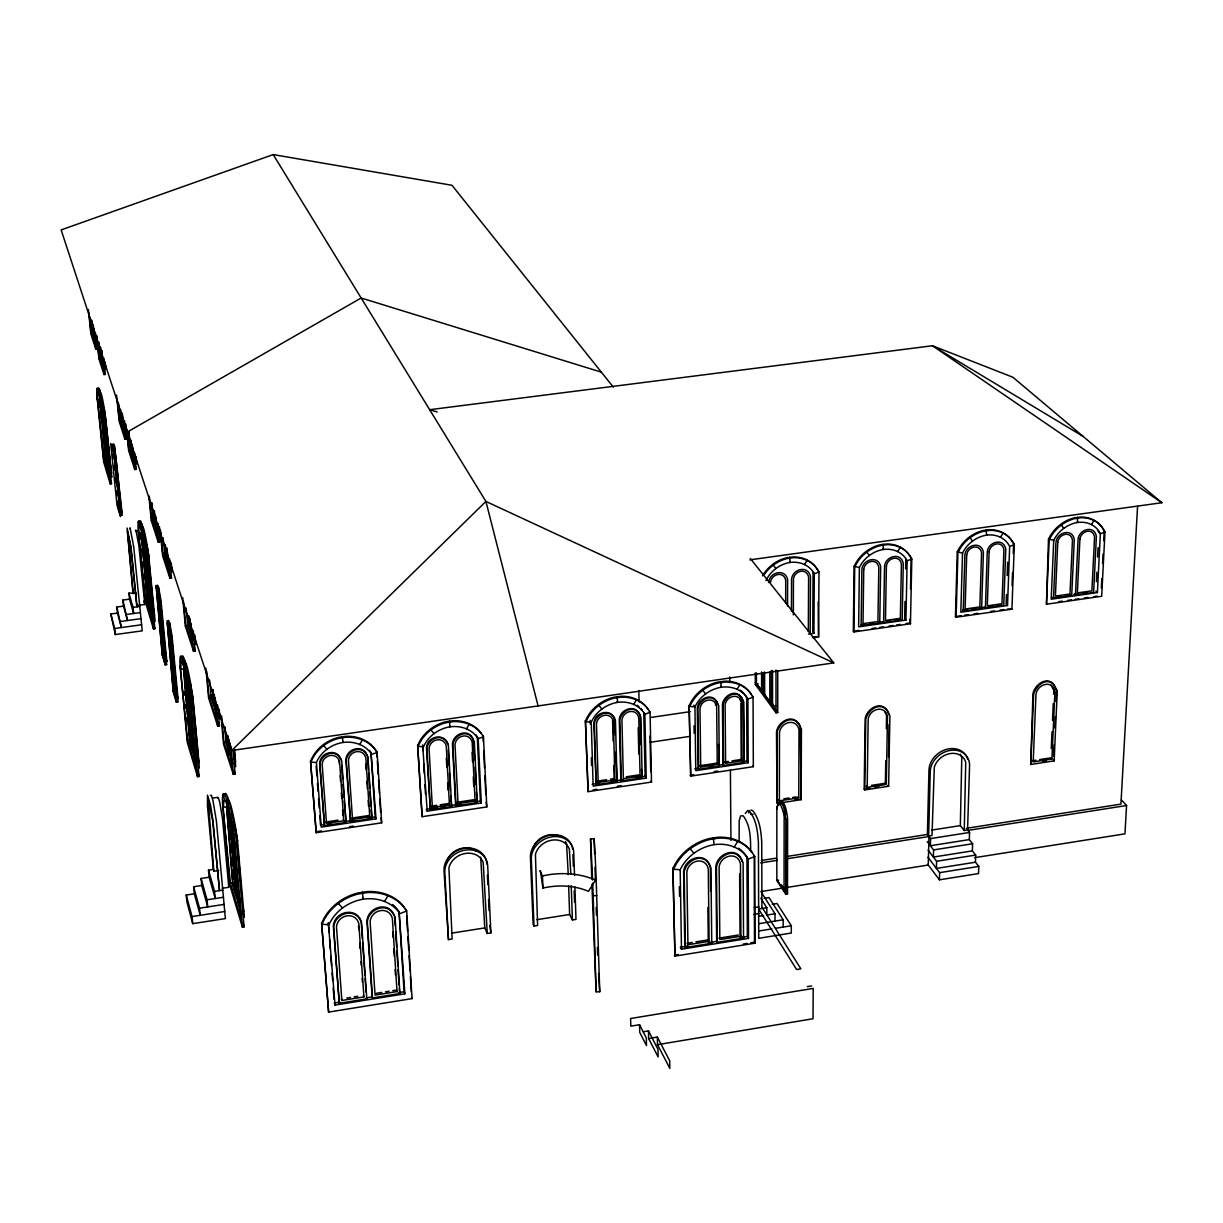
<?xml version="1.0" encoding="UTF-8"?>
<svg xmlns="http://www.w3.org/2000/svg" width="1223" height="1223" viewBox="0 0 1223 1223"><rect width="100%" height="100%" fill="white"/><g stroke="black" fill="none" stroke-linecap="round" stroke-linejoin="round"><path stroke-width="1.5" d="M755.279 672.986L755.371 684.498L776.009 712.81L777.736 712.55L777.736 671.213M785.808 894.242L785.915 820.404C784.539 814.105 785.227 804.688 779.387 800.882L779.479 732.699C780.534 721.983 796.387 717.519 799.001 729.779L798.772 797.855L779.464 800.82L776.834 807.104L776.834 880.453L785.808 894.242L787.505 893.967L787.627 820.129C787.688 815.955 784.081 793.742 779.005 804.26M783.163 927.08L783.179 919.772L768.977 897.56L764.161 898.324M786.71 819.181L786.603 890.298L784.065 890.696L784.142 819.578C784.983 814.992 779.341 795.76 776.88 808.938M785.701 602.863L785.716 580.344C783.805 570.606 771.27 573.908 770.521 582.469M787.566 606.134L787.612 579.778C785.242 568.022 769.588 572.043 768.625 582.454M791.464 611.225L791.541 579.228C792.519 568.878 808.143 564.812 810.482 576.583L810.192 632.994M772.202 904.271L777.018 903.507L791.312 925.765L791.281 933.042L758.734 938.301L758.428 842.846C757.74 831.992 756.517 819.93 749.454 811.201L747.773 810.513L745.266 813.494M793.345 614.894L793.421 579.259C794.201 570.728 806.706 567.396 808.602 577.134L808.327 631.496M242.368 927.126L229.893 885.299L222.433 799.674A45.496 4.143 81.9 0 1 223.427 793.758A47.116 4.296 81.9 0 1 225.842 797.213L227.142 801.355A47.101 4.28 81.9 0 1 230.688 816.979A45.511 4.143 81.9 0 1 234.082 837.205L242.368 927.126L244.111 926.851L235.856 836.929A46.321 4.25 81.9 0 0 228.9 801.187M782.613 802.533L801.157 799.689L801.432 729.046L798.894 724.092M813.937 633.285L814.273 573.801L813.066 572.379L812.745 631.802L813.937 633.285L808.418 634.08M818.187 601.884L818.569 637L813.035 637.794M818.569 637L818.997 572.028L817.178 569.001A33.48 28.633 -36.8 0 0 793.238 557.688L787.184 558.529A33.48 28.633 -36.8 0 0 764.727 573.984M179.949 665.511L187.578 739.854L196.169 768.548L189.443 697.064A34.84 2.905 82.2 0 0 186.462 678.582L186.492 675.493A42.515 3.531 82.2 0 0 183.511 662.056L182.441 658.647A42.515 3.531 82.2 0 0 180.545 656.43A41.062 3.409 82.2 0 0 179.903 662.637L187.257 742.269L197.514 776.697L199.104 776.467L191.063 693.227A41.796 3.501 82.2 0 0 185.116 661.918M853.318 631.175L854.097 566.325L855.962 562.794A33.357 28.236 -38.7 0 1 879.979 544.846L885.956 544.021A33.357 28.236 -38.7 0 1 909.408 555.318L911.808 559.049L910.447 623.791L853.929 631.924L853.318 631.175L858.959 630.365M853.929 631.924L854.709 567.029L856.589 563.497A33.373 28.251 -38.7 0 1 880.606 545.55L886.599 544.724A33.373 28.251 -38.6 0 1 910.065 556.022L911.808 559.049L907.13 560.807A28.419 24.047 -38.6 0 0 883.541 549.463L882.899 548.76M882.96 544.281L883.541 549.463A28.419 24.047 -38.7 0 0 859.387 567.487L858.638 626.864L905.922 620.076L907.13 560.807L905.815 559.4L905.631 568.955M887.394 710.915L889.901 715.852L888.632 786.267L864.768 789.92L864.172 789.125L865.15 718.665C866.679 708.881 880.575 700.168 887.241 710.578M864.768 789.92L865.762 719.445C867.443 710.792 878.726 701.666 886.369 709.569M867.183 787.367L868.177 719.46C869.278 708.912 885.024 704.265 887.485 716.571L886.293 784.447L867.183 787.367L866.266 786.16M879.75 623.011L880.667 566.753C878.435 554.952 862.888 559.125 861.879 569.383L861.13 625.687L879.75 623.011L879.123 622.278M883.602 622.461L884.55 566.203C885.559 555.991 901.076 551.772 903.277 563.574L902.177 619.786L883.602 622.461L882.975 621.727M886.293 784.447L885.36 783.24L885.758 760.63M886.323 728.602L886.553 715.409L884.963 711.939M888.525 756.93L889.09 724.582M904.974 601.426L904.638 618.609L905.922 620.076M910.447 623.791L909.881 619.251M910.524 588.798L911.15 558.33M927.753 864.34L939.432 879.811L978.538 873.574L978.767 866.419L975.45 862.215L975.679 855.06L972.377 850.887L972.606 843.748L969.319 839.605L930.382 845.735L930.565 838.581L927.386 834.453L928.96 770.108A20.883 17.107 -36.1 0 1 946.541 749.347A20.883 17.107 -36.1 0 1 967.729 759.483M927.202 841.592L933.577 849.909L933.394 857.063L972.377 850.887M928.089 850.123L936.589 861.267L936.405 868.422L975.45 862.215M939.432 879.811L939.631 872.656L927.921 857.247M955.438 616.499L957.242 551.894L959.138 548.378A33.266 27.793 -40.4 0 1 983.093 530.537L989.01 529.712A33.266 27.793 -40.4 0 1 1011.925 541.009L1014.31 544.694L1011.925 609.192L956.111 617.233L955.438 616.499L961.018 615.689M956.111 617.233L957.93 552.582L959.826 549.081A33.281 27.808 -40.4 0 1 983.781 531.225L989.697 530.4A33.281 27.808 -40.4 0 1 1012.629 541.697L1014.31 544.694L1009.663 546.452A28.343 23.68 -40.4 0 0 986.609 535.124A28.343 23.68 -40.4 0 0 962.532 553.056L957.242 551.894M962.532 553.056L960.819 612.203L1007.523 605.492L1009.663 546.452M234.22 827.283L234.648 825.112L237.629 840.935M969.319 839.605L969.549 832.45L967.576 829.989L964.244 830.524L960.33 825.617L961.782 757.649A17.229 14.126 -36.1 0 0 960.269 754.255M964.244 830.524L965.742 762.372A17.275 14.156 -36 0 0 950.332 753.551A17.275 14.156 -36 0 0 934.311 767.173L932.002 835.569L928.654 836.104L930.244 771.698A20.898 17.122 -36 0 1 950.409 750.372A20.898 17.122 -36 0 1 969.564 765.69L967.576 829.989M981.61 608.381L983.414 552.353C981.35 540.505 965.925 544.862 964.871 554.952L963.235 611.026L981.61 608.381L980.938 607.663M986.609 535.124L986.059 529.972M985.417 607.846L987.251 551.802C988.322 541.774 1003.731 537.371 1005.749 549.219L1003.762 605.217L985.417 607.846L984.729 607.128M1006.468 594.531L1006.132 604.055L1007.523 605.492M1007.156 575.513L1007.63 562.198M1012.063 585.725L1012.552 572.456M1013.255 553.484L1013.592 544.006M222.433 802.624L230.383 883.052L240.809 917.938L233.96 840.874A38.601 3.516 81.9 0 0 230.566 820.113L230.688 816.979M1053.293 683.886L1057.268 690.873L1054.15 760.874L1030.775 764.451L1033.634 694.404C1035.56 686.516 1045.191 677.359 1053.079 683.749M1077.02 521.762L1077.753 522.45A28.267 23.344 -41.7 0 1 1100.348 533.763L1104.965 532.02L1102.596 528.336A33.189 27.395 -41.7 0 0 1080.138 517.069L1074.283 517.879A33.189 27.395 -41.7 0 0 1050.389 535.628L1048.478 539.129L1046.475 604.223L1101.694 596.289L1104.965 532.02L1103.36 529.024A33.204 27.41 -41.7 0 0 1080.887 517.742L1075.032 518.552A33.204 27.41 -41.7 0 0 1051.123 536.316L1049.196 539.817L1046.475 604.223M1077.218 517.314L1077.753 522.45A28.267 23.344 -41.7 0 0 1053.737 540.291L1051.199 599.224L1097.398 592.589L1100.348 533.763L1098.85 532.402A28.236 23.329 -41.7 0 0 1097.811 530.476M1053.523 598.062L1055.953 542.186C1057.054 532.25 1072.388 527.74 1074.298 539.618L1071.715 595.463L1053.523 598.062L1052.804 597.359M1051.276 748.507L1052.025 731.66M1052.514 720.423L1053.263 703.561M1053.676 694.205L1053.844 690.46L1051.031 685.186M1051.918 759.055L1054.914 691.591C1052.728 679.208 1037.165 684.161 1035.973 694.419L1033.19 761.914L1051.918 759.055L1050.863 757.878L1039.642 759.59M1053.615 756.303L1054.119 744.96M1054.883 727.945L1055.388 716.602M1056.061 701.467L1056.565 690.124L1054.104 684.88M100.576 399.386L100.867 398.637M1075.476 594.913L1078.09 539.083C1079.19 529.177 1094.509 524.636 1096.389 536.515L1093.622 592.314L1075.476 594.913L1074.742 594.21M1096.389 581.689L1096.863 572.211M1097.612 557.046L1098.086 547.568M1101.327 588.018L1101.801 578.571M1102.58 563.451L1103.054 554.004M1103.727 540.78L1104.201 531.332M1137.558 506.337L1120.925 804.123L966.262 828.353M1121.43 799.934L1126.566 805.514L1124.961 833.841L974.532 857.69M184.826 669.577L185.269 668.446M187.731 684.544L193.891 754.025L196.077 761.317M102.09 406.953L107.93 468.959L109.566 474.417M231.728 825.938L237.904 900.571L240.274 908.49M129.592 528.764L130.112 527.786L133.766 547.201L142.22 630.854L115.329 634.554L110.804 613.992L117.469 613.09L121.429 627.537L116.842 607.036L123.508 606.134L127.528 620.52L122.881 600.08L129.546 599.163L133.643 613.487L133.017 607.372L128.919 593.109L136.487 593.338M135.432 530.782L135.875 529.987L138.918 546.024L144.788 604.483L136.716 605.584L130.769 547.109L127.482 530.981L133.276 593.766M210.432 795.47L211.38 795.302L212.97 800.576L216.364 820.786L225.399 918.58L192.714 923.655L186.936 902.054L186.248 895.037L194.335 893.799L200.22 915.293L199.532 908.185L193.647 886.751L201.734 885.513L207.727 906.916L207.054 899.792L201.076 878.466L209.148 877.227L215.248 898.538L214.591 891.399L208.491 870.165L213.352 869.431L213.872 871.219L218.718 870.486M310.535 761.18L312.385 757.297A37.24 32.333 -22.8 0 1 338.847 737.331L345.803 736.322A37.24 32.348 -22.7 0 1 374.376 748.216L377.112 752.374L381.668 822.819L316.207 832.71L310.535 761.18L316.207 832.71M217.572 797.962L218.382 797.839L219.727 802.196L222.54 818.875L228.793 887.287L222.25 888.295M321.618 923.273L323.988 918.397A47.697 40.237 -22.1 0 1 357.942 892.989L366.824 891.613A47.697 40.237 -22.1 0 1 403.315 906.014L406.678 911.013L412.059 998.61L328.605 1012.094L321.618 923.273L328.605 1012.094M417.654 745.449L419.535 741.597A36.965 31.966 -26 0 1 445.936 721.723L452.8 720.729A36.965 31.966 -26 0 1 480.761 732.623L483.467 736.75L486.785 806.935L422.134 816.704L417.654 745.449L422.134 816.704M748.537 812.989L749.623 810.803M585.42 720.821L587.361 716.984A36.614 31.339 -30.6 0 1 613.671 697.293L620.382 696.315A36.614 31.339 -30.6 0 1 647.395 708.193L650.07 712.29L651.492 782.063L588.095 791.648L585.42 720.821L588.095 791.648M689.145 705.595L691.117 701.773A36.445 30.911 -33.1 0 1 717.351 682.189L724.001 681.226A36.445 30.911 -33 0 1 750.418 693.089L753.062 697.156L753.337 766.683L690.705 776.146L689.145 705.595L690.705 776.146M672.925 868.33L675.448 863.53A46.657 38.662 -30.4 0 1 709.126 838.581L717.656 837.251A46.673 38.662 -30.4 0 1 751.564 851.651L754.759 856.574L755.095 943.162L674.958 956.111L672.925 868.33L674.958 956.111M359.73 744.501L362.39 739.946M466.483 728.877L469.173 724.368M384.526 901.458L387.951 895.74M633.682 704.433L636.419 699.938M804.489 564.552L807.058 560.409M737.041 689.313L739.823 684.849M897.606 551.573L900.204 547.445M734.213 847.035L737.79 841.393M1000.429 537.249L1003.059 533.136M1091.375 524.575L1094.019 520.478M780.61 804.23L781.94 803.312M231.697 750.509L485.913 501.43L833.765 662.897L231.697 750.509L61.15 229.909L273.203 154.587L451.975 185.285L613.273 387.064M127.36 432.009L361.152 297.999L601.364 372.159M750.494 814.38L753.078 814.304M539.939 870.868L542.477 875.913L549.463 874.613A86.818 72.172 -26.3 0 1 595.632 880.071L588.446 891.322A72.876 60.569 -26.3 0 0 542.951 888.081L540.413 870.807M643.222 1031.784L648.465 1030.913L648.633 1038.526L657.347 1037.089L669.684 1060.738L669.822 1068.413L657.5 1044.671L657.347 1037.089M657.5 1044.671L813.02 1018.744L813.203 988.413L630.609 1018.514L630.793 1026.173L639.553 1024.736L646.31 1037.853L646.478 1045.543L639.736 1032.365L639.553 1024.736M807.348 986.64L811.644 985.937M758.703 931.009L771.881 928.884M775.642 928.288L791.312 925.765M346.843 998.044L350.512 997.448M354.181 996.852L357.85 996.271M376.332 993.29L381.821 992.403M385.474 991.822L389.128 991.226M392.782 990.645L396.451 990.049L397.032 991.593L375.064 995.125L370.11 921.79C371.089 909.622 388.624 905.479 392.354 918.305L397.032 991.593M692.386 942.413L687.112 943.269L687.938 944.737L709.111 941.328L708.285 868.789C705.121 855.764 688.029 860.595 686.852 872.152L687.938 944.737M695.918 941.848L708.255 939.86L709.111 941.328M718.956 938.148L738.264 935.029M341.859 1000.475L363.904 996.928L358.813 923.564C355.037 910.753 337.441 914.819 336.493 927.049L341.859 1000.475L341.324 998.931M740.909 936.207L719.827 939.6L719.124 867.092C720.316 855.611 737.362 850.704 740.465 863.744L740.909 936.207L740.022 934.754L739.64 873.772M339.979 1002.08L334.322 1002.998L335.026 1005.077L404.889 993.81L399.08 911.639A40.588 34.259 -22.1 0 0 392.522 904.5M366.38 997.83L372.037 996.913L372.495 997.937L399.906 993.519L395.09 917.479L393.852 914.712M398.438 992.663L404.094 991.746L404.889 993.81M687.8 946.036L680.355 947.244L681.471 949.201L748.522 938.393L748.14 859.112L746.947 857.231A39.717 32.914 -30.4 0 0 738.631 848.242M708.27 942.734L717.565 941.236M739.9 937.644L747.345 936.436L748.522 938.393M339.291 1003.288L366.808 998.855L361.565 922.723C357.682 906.457 334.613 910.569 333.329 926.086L339.291 1003.288L333.68 927.095C334.873 913.443 354.762 906.962 360.709 920.965M710.227 866.236C705.396 851.177 685.17 857.705 683.626 871.219L684.788 946.526L685.339 947.504L711.755 943.254L710.93 867.978L708.943 863.897M741.719 859.8C735.971 846.01 717.427 853.669 715.883 866.174L716.647 941.389L717.213 942.367L743.538 938.117L743.11 862.934L741.123 858.867M674.408 955.132L678.138 954.521M743.324 944.003L747.039 943.392M750.769 942.795L754.499 942.184L755.095 943.162M939.631 872.656L978.767 866.419M754.148 907.619L759.07 906.839M775.015 921.072L775.015 913.749L766.836 915.064L766.821 907.711L758.642 909.025L796.601 969.518L800.851 968.83L762.739 908.368M753.811 914.422L759.177 913.566M758.657 916.363L763.565 915.584M758.688 923.701L783.179 919.772M933.577 849.909L972.606 843.748M776.834 880.453L778.516 880.193M451.593 933.164L484.767 927.921L487.258 933.455L490.897 932.889L487.702 865.899A22.029 18.681 -25.1 0 0 465.275 850.107A22.029 18.681 -25.1 0 0 444.805 872.519L448.474 939.6L452.128 939.019L448.917 867.78A18.223 15.44 -25.1 0 1 465.459 853.425A18.223 15.44 -25.1 0 1 483.192 862.49L487.258 933.455M536.79 919.681L569.628 914.498L572.395 919.971L575.987 919.39L574.902 886.95M936.589 861.267L975.679 855.06M572.685 849.19A21.892 18.483 -27.3 0 0 549.983 835.233A21.892 18.483 -27.3 0 0 530.415 857.369L533.121 924.206L534.008 926.056L537.616 925.475L535.429 854.434A18.116 15.288 -27.3 0 1 551.955 840.14A18.116 15.288 -27.3 0 1 569.352 849.19L570.851 874.307M783.454 887.99L760.889 891.567L775.015 913.749M787.215 887.394L928.257 865.028L928.96 836.517L786.741 858.821M931.758 830.081L960.33 825.617M761.333 860.472L776.422 858.118M787.75 856.329L927.386 834.453M760.538 862.934L777.385 860.289M967.897 830.402L1126.566 805.514M930.565 838.581L969.549 832.45M207.054 899.792L223.442 897.269M230.367 826.167L226.576 806.981L232.767 885.055L236.834 898.63L238.561 898.355M237.904 900.571L240.488 900.174M199.532 908.185L224.099 904.393M186.248 895.037L192.026 916.562L224.742 911.502M230.383 883.052L233.792 882.532M783.882 798.787L789.141 797.977M792.642 797.442L796.158 796.907M871.479 785.365L885.36 783.24M1032.151 760.737L1035.896 760.171M232.966 884.153L236.222 895.007L229.985 825.235L226.958 809.626L232.966 884.153L235.535 883.755M232.767 885.055L234.48 884.779M795.026 799.72L798.726 799.154M864.172 789.125L869.66 788.269M875.164 787.429L878.833 786.863M1042.669 761.746L1046.261 761.18M214.591 891.399L222.785 890.13M326.51 823.385L343.785 820.786L339.612 761.807C336.799 751.579 322.826 754.545 322.169 764.36L326.51 823.385L325.975 821.963L338.052 820.144M352.53 819.471L369.759 816.872L365.845 757.939C363.063 747.712 349.121 750.723 348.448 760.507L352.53 819.471L351.979 818.049L369.178 815.466L369.759 816.872M432.361 807.455L449.422 804.887L446.288 746.106C443.613 735.833 429.762 738.998 429.059 748.644L432.361 807.455L431.719 806.049L436.84 805.284M458.059 803.587L475.074 801.019L472.185 742.3C469.556 732.011 455.736 735.222 455.002 744.822L458.059 803.587L457.402 802.181L474.402 799.628L475.074 801.019M598.169 782.491L614.909 779.968L613.365 721.524C610.919 711.174 597.267 714.629 596.472 724.016L598.169 782.491L597.39 781.115L606.684 779.724M640.072 776.177L623.378 778.684L621.926 720.271C622.736 710.915 636.357 707.429 638.758 717.794L640.072 776.177L639.247 774.816L626.283 776.773M700.703 767.05L717.228 764.558L716.663 706.344C714.37 695.933 700.825 699.556 699.984 708.79L700.703 767.05L699.831 765.705L716.342 763.213L717.228 764.558M725.606 763.29L742.086 760.813L741.75 702.644C739.487 692.233 725.973 695.902 725.117 705.09L725.606 763.29L724.704 761.96L728.373 761.409M324.294 824.638L320.518 825.219L319.815 815.726M327.733 824.134L331.326 823.583M345.054 821.52L354.487 820.098M368.062 818.049L375.232 816.979L376.011 818.86L321.236 827.13L316.421 762.525A31.722 27.548 -22.8 0 1 343.021 742.453L342.318 736.643M437.008 807.669L426.338 809.274L427.179 811.155L481.281 802.991L478.193 738.753L477.276 736.949A31.462 27.212 -26 0 0 475.839 734.87M441.258 807.027L444.973 806.461M450.568 805.621L460.918 804.061M474.799 801.982L480.379 801.126L481.281 802.991M592.131 784.295L599.438 783.194M611.286 781.421L623.195 779.617M635.975 777.69L645.117 776.315L646.218 778.134L593.155 786.129L591.244 722.136A31.202 26.692 -30.6 0 1 617.691 702.354L617.019 696.636M694.633 768.854L698.364 768.304M709.34 766.653L713.085 766.087M718.925 765.201L722.671 764.635M743.232 761.547L746.978 760.981L748.201 762.755L695.78 770.658L694.939 706.894L693.777 705.167M341.079 759.743C337.365 747.681 320.395 751.946 319.616 763.442L324.492 825.617L346.063 822.376L341.752 761.165L340.713 758.826M367.313 755.89C363.598 743.829 346.705 748.124 345.88 759.575L350.527 821.703L372.021 818.462L367.985 757.312L366.931 754.973M430.343 809.672L451.639 806.461L448.398 745.48C445.631 732.409 427.5 735.375 426.46 747.727L430.343 809.672L426.888 748.644C427.775 738.707 442.023 732.715 447.144 742.927M473.072 739.12C468.654 727.975 453.274 733.448 452.418 743.92L455.613 804.872L456.041 805.804L477.276 802.594L474.31 741.673L472.613 738.233M596.151 784.692L617.034 781.543L615.459 720.913C612.769 707.842 595.035 711.022 593.843 723.129L596.151 784.692L594.363 724.016C595.356 714.37 609.375 708.071 614.298 718.375M640.271 715.761C636.617 703.684 620.382 708.362 619.281 719.384L620.825 779.984L621.36 780.886L642.182 777.752L640.852 717.167L639.155 713.773M717.014 702.155C711.985 692.004 698.409 698.562 697.309 707.918L698.088 768.334L698.669 769.236L719.307 766.133L718.742 705.717L716.403 701.299M741.413 697.523C735.864 688.396 723.573 695.597 722.441 704.219L722.976 764.589L723.573 765.491L744.15 762.388L743.813 702.033L741.505 697.614M236.635 842.525L234.877 842.785L233.96 840.874M317.72 831.457L321.466 830.891M349.503 826.672L353.233 826.106M593.17 789.875L596.9 789.309M617.386 786.221L621.116 785.655M690.124 775.244L693.808 774.679M714.064 771.621L717.733 771.071M440.249 804.765L448.765 803.48L449.422 804.887M610.399 779.158L614.114 778.592L614.909 779.968M732.027 760.859L741.184 759.483L742.086 760.813M650.743 717.458L690.261 711.648M773.119 704.295L771.407 704.555L771.361 670.525M755.31 682.51L772.554 706.13L776.009 705.625M212.955 798.038L217.893 797.32M228.747 804.627L226.989 804.887A40.191 3.654 81.9 0 0 224.405 800.346L223.427 793.758M650.177 742.285L689.482 736.445M227.004 806.752L223.549 807.256A38.586 3.516 81.9 0 1 224.421 800.377M224.742 726.493L226.24 743.462L229.435 753.276L231.239 753.016M758.138 683.795L756.426 684.039L756.395 672.833M755.371 684.498L757.068 684.238L777.736 712.55M221.057 716.219L223.549 744.226L233.303 774.358L235.122 774.098L232.951 749.439M812.439 637.061L816.123 636.526M872.137 628.469L875.913 627.934M879.673 627.384L883.434 626.849M889.09 626.038L892.851 625.488M896.627 624.953L900.388 624.418M906.029 623.592L909.805 623.057M964.733 615.154L968.448 614.619M974.028 613.824L977.743 613.289M990.768 611.424L994.482 610.889M1000.062 610.078L1003.793 609.543M1007.507 609.008L1011.925 609.192M1058.629 601.655L1062.313 601.135M1067.832 600.34L1071.501 599.805M1075.185 599.285L1078.869 598.75M1084.388 597.955L1088.057 597.42M1093.576 596.641L1097.26 596.105M205.861 667.987L208.583 697.905L217.694 726.095L219.452 725.835L217.572 704.937M187.578 739.854L190.681 739.395M185.254 676.594L183.893 670.953L189.825 740.496L192.164 740.16M221.592 715.975L223.931 742.101L227.509 741.581M225.063 727.578L226.393 742.621L229.083 742.223M185.453 677.787L183.557 668.568L189.687 741.474L193.051 752.665L194.61 752.435M168.82 629.432L167.352 622.966L173.299 690.689L175.791 699.021L178.054 698.7L172.03 635.761L169.645 622.645L169.477 626.726M191.782 698.257L190.177 698.486L189.443 697.064M206.687 671.366L208.904 695.734L212.359 695.245M213.872 695.78L211.273 696.147L213.658 703.485L212.45 690.169M209.592 679.927L211.136 697.018L212.863 696.774M176.295 702.094L170.012 636.74L167.047 620.657L173.192 691.683L176.295 702.094L177.809 701.88L171.541 636.526L168.56 620.443L168.285 623.226M208.583 697.905L210.31 697.66M213.077 689.619L214.744 708.102L216.486 707.857M861.175 624.846L864.951 624.311M869.813 623.608L873.543 623.073M878.175 622.415L881.951 621.865M886.675 621.192L890.39 620.657M895.19 619.969L899.669 619.327M962.547 610.308L966.934 609.681M971.75 608.978L976.26 608.335M980.005 607.8L983.735 607.265M988.398 606.593L993.061 605.92M996.791 605.385L1001.224 604.758M1056.443 596.839L1060.83 596.197M1065.523 595.525L1070.064 594.882M1073.748 594.347L1078.365 593.69M1082.982 593.033L1086.681 592.498M173.299 690.689L175.562 690.368L174.828 682.786M173.192 691.683L174.69 691.484M749.76 559.859L1161.85 502.729L1012.873 377.234L932.446 345.757L429.67 409.705L437.207 411.952M157.431 591.687L156.391 587.606L162.323 653.984L164.509 653.678L163.79 646.248M157.782 593.812L156.085 585.374L162.216 654.978L163.683 654.779M182.67 597.512L185.33 626.023L193.509 651.293L195.176 651.064L193.265 630.457M162.323 653.984L164.677 661.857L166.878 661.551L160.901 599.973L158.608 587.315L158.486 591.382M162.216 654.978L165.166 664.838L166.634 664.624L160.427 600.692L157.568 585.175L157.339 587.973M120.787 621.437L140.997 618.67M110.804 613.992L114.687 628.469L141.608 624.77M190.253 623.715L187.792 624.051L189.932 630.64L188.525 615.551M153.471 628.958L145.751 552.628A36.843 2.767 82.4 0 0 143.183 536.821A38.127 2.859 82.4 0 0 140.691 525.37L139.835 522.618A38.142 2.859 82.4 0 0 138.382 521.441A36.828 2.767 82.4 0 0 138.046 527.786L145.17 601.12L153.471 628.958L154.893 628.76L147.203 552.429A37.485 2.828 82.4 0 0 142.143 525.263M186.095 608.014L187.685 624.953L189.32 624.724M185.33 626.023L186.966 625.794M187.685 624.953L190.36 633.178L192.011 632.948M138.138 530.522L145.369 598.582L148.166 598.2M142.403 538.395L141.425 534.604L147.295 598.873L149.405 598.582M145.17 601.12L146.577 600.936M133.017 607.372L139.758 606.44M142.556 539.358L141.134 532.464L147.219 599.897L149.925 608.947L151.346 608.748M152.707 609.528L150.582 609.818L152.355 615.704M126.902 614.405L140.385 612.57M160.626 530.736L162.797 553.469L165.915 553.056M167.169 553.27L164.83 553.591L166.756 559.477M163.148 537.723L164.753 554.493L166.313 554.279M147.83 556.924L145.812 556.129A31.248 2.339 82.4 0 0 143.229 539.817A32.532 2.431 82.4 0 0 140.737 528.764L140.248 523.826L141.685 523.627L142.006 526.914M164.753 554.493L167.154 561.846L168.713 561.632M160.091 529.483L162.598 555.716L169.905 578.311L171.495 578.097L169.676 559.079M151.713 502.47L153.349 519.454L155.611 526.394L157.14 526.196M154.434 510.755L156.085 527.832L157.599 527.633M141.761 533.503L138.933 533.87A31.232 2.339 82.4 0 1 139.162 526.761M148.9 496.186L151.3 520.738L158.195 542.064L159.724 541.85L157.935 523.291M114.534 450.737L114.458 445.814L122.086 512.651L120.114 512.911L118.723 508.248M118.203 507.728L120.542 515.51L121.841 515.326L115.925 457.234L113.617 443.918L113.433 446.731M151.958 503.433L153.425 518.537L155.688 518.246M153.349 519.454L154.862 519.255M151.3 520.738L152.799 520.539M125.969 424.32L128.644 450.676L134.744 469.54L136.196 469.357L134.515 452.418M110.116 476.236L111.385 476.083L105.774 421.461M110.223 483.88L103.068 418.021A27.793 1.85 82.6 0 0 100.836 403.773L100.745 400.915A33.923 2.263 82.6 0 0 98.696 391.284L98.023 389.113A33.923 2.263 82.6 0 0 96.953 388.776A32.761 2.186 82.6 0 0 96.846 395.06L103.649 461.835L110.223 483.88L111.492 483.712L104.23 414.521A33.357 2.232 82.6 0 0 99.98 391.192L99.292 388.96M126.871 429.533L128.767 448.428L131.61 448.061M128.889 431.551L130.571 448.367L132.711 448.092M128.843 432.499L130.525 449.269L131.946 449.086M130.525 449.269L132.512 455.415L133.949 455.231M96.953 388.792L97.626 393.454A27.793 1.85 82.6 0 0 97.626 400.441L103.726 459.267L106.233 458.946M107.242 459.022L105.361 459.267L107.089 465M134.362 456.515L132.94 456.699L133.949 459.802M103.649 461.835L104.903 461.683M100.898 406.433L99.506 398.652L105.331 460.307L107.486 467.476L108.74 467.308M104.781 418.495L103.496 418.648L102.946 414.673M120.083 409.858L121.001 419L123.08 418.725M120.007 410.424L120.955 419.902L122.346 419.718M120.955 419.902L122.866 425.726L124.257 425.543M121.964 414.123L123.248 426.934L124.654 426.766M116.506 395.06L119.166 421.354L124.945 439.24L126.351 439.057L124.517 420.666M100.148 400.135L97.626 400.441L96.984 397.643M102.533 356.015L100.561 356.245L101.922 360.388M96.617 336.463L98.895 358.675L100.21 358.507M102.579 363.399L103.894 363.246M104.291 368.643L105.606 368.475L105.224 364.683M98.895 358.675L104.031 374.559L105.361 374.406L103.634 357.529M93.758 332.182L92.474 332.335L94.079 337.273L95.363 337.12M97.336 343.128L96.036 343.296L94.416 338.297M89.004 313.073L90.93 331.678L95.012 344.29L97.611 343.969M88.362 309.465L90.884 333.894L95.776 349.029L97.076 348.876L95.379 332.35M591.749 878.878L590.51 838.825L594.149 838.733L594.363 842.02A64.544 0.902 87.8 0 1 595.983 874.185L599.744 991.746L596.105 991.807L591.917 884.596M592.681 883.037L593.186 895.756L596.87 895.664M713.391 837.709L714.033 844.665A39.763 32.929 -30.4 0 0 680.187 869.736L673.476 869.278L676.013 864.478A46.688 38.677 -30.4 0 1 709.707 839.513L718.237 838.183A46.688 38.677 -30.4 0 1 752.16 852.584M316.421 762.525L310.887 762.097L312.736 758.229A37.256 32.348 -22.8 0 1 339.23 738.233L346.17 737.224A37.256 32.364 -22.7 0 1 374.773 749.118L377.112 752.374L371.792 754.377A31.722 27.548 -22.7 0 0 343.021 742.453L342.654 741.535M591.244 722.136L585.939 721.708L587.881 717.87A36.644 31.355 -30.6 0 1 614.206 698.165L620.932 697.186A36.644 31.355 -30.6 0 1 647.945 709.065M859.387 567.487L854.097 566.325M1053.737 540.291L1048.478 539.129M751.06 810.008L752.756 810.681C759.835 819.41 761.058 831.472 761.746 842.326L761.914 908.506M1083.165 436.443L932.446 345.757L1161.85 502.729M782.307 803.465L783.821 805.667M740.634 696.651C734.09 689.925 724.337 697.538 723.038 705.09L723.573 765.491M797.763 722.762C790.058 714.874 778.638 723.878 777.048 732.684L777.048 803.389L776.483 731.904C777.904 721.983 791.984 713.33 798.665 723.771M1095.9 591.168L1097.398 592.589M1053.997 684.635C1046.842 675.555 1034.689 684.788 1032.931 693.64L1030.775 764.451M338.358 903.445L342.516 908.001M716.311 701.207C710.181 693.227 699.082 700.641 697.905 708.79L698.669 769.236M1053.446 760.079L1054.15 760.874M323.667 745.602L326.908 749.302M430.924 729.948L434.058 733.632M789.615 557.229L790.196 562.442A28.511 24.384 -36.8 0 0 766.011 580.558M231.835 823.048L231.223 828.919L237.69 901.458L241.328 913.596M789.615 561.739L790.196 562.442A28.511 24.384 -36.8 0 1 814.273 573.801L818.997 572.028L816.567 568.298A33.464 28.633 -36.8 0 0 792.642 556.969L786.588 557.81A33.464 28.618 -36.8 0 0 762.525 575.85M690.215 848.777L693.915 853.302M598.934 705.411L601.899 709.08M750.341 558.529L833.765 662.897M472.368 738.081C466.605 728.984 453.794 735.65 452.846 744.822L456.041 805.804M702.782 690.246L705.64 693.9M888.005 785.456L888.632 786.267M708.713 863.56C701.467 852.171 685.736 861.114 684.192 872.167L685.339 947.504M740.924 858.515C733.724 847.126 718.039 856.115 716.464 867.107L717.213 942.367M639.063 713.605C633.453 704.433 620.871 711.373 619.816 720.271L621.36 780.886M773.303 565.102L775.871 568.542M740.802 696.651L742.116 698.471M866.832 552.093L869.308 555.517M798.084 722.976L800.178 726.095M752.435 696.3L753.062 697.156L747.895 699.113A31.049 26.34 -33 0 0 721.325 687.219L720.714 686.363M745.357 695.337A31.018 26.31 -33 0 1 746.657 697.4L747.895 699.113L748.201 762.755M720.668 681.547L721.325 687.219A31.049 26.34 -33.1 0 0 694.939 706.894L689.726 706.466L691.698 702.644A36.461 30.927 -33.1 0 1 717.947 683.046L724.597 682.082A36.461 30.927 -33 0 1 751.029 693.945M886.614 709.799L888.02 711.694M801.157 799.689L800.224 726.615M797.916 796.632L798.772 797.855M393.439 914.315C386.606 901.657 368.551 909.209 367.313 921.821L372.495 997.937M970.099 537.723L972.484 541.147M340.437 758.612C335.178 748.445 320.778 754.239 319.967 764.375L324.492 825.617M778.608 799.597L779.464 800.82M752.726 765.797L753.337 766.683M366.686 754.759C361.458 744.578 347.087 750.418 346.262 760.507L350.527 821.703M103.359 406.785L105.575 419.581M744.15 762.388L743.202 701.161M1061.426 525.019L1063.735 528.428M719.307 766.133L718.513 744.471M781.512 884.779L787.505 893.967M776.88 879.673L784.065 890.696M649.505 711.419L650.07 712.29L644.857 714.263A31.202 26.692 -30.6 0 0 617.691 702.354L617.141 701.482M760.828 898.232L766.821 907.711M273.203 154.587L485.913 501.43L538.089 705.916M650.942 781.161L651.492 782.063M742.942 937.154L743.538 938.117M642.182 777.752L641.464 769.282M711.19 942.276L711.755 943.254M617.034 781.543L615.765 752.221M394.249 915.706C389.235 900.74 368.123 906.656 366.946 920.827L372.128 996.898M144.88 545.32L144.681 550.167M648.465 1030.913L657.974 1049.288L658.142 1056.962L648.633 1038.526M717.03 702.323L718.13 704.845M449.361 721.05L450.049 726.814A31.492 27.242 -26 0 0 423.51 746.779L418.067 746.366L419.963 742.499A36.996 31.981 -26 0 1 446.38 722.625L453.244 721.631A36.996 31.981 -26 0 1 481.22 733.51M449.621 725.927L450.049 726.814A31.492 27.242 -26 0 1 478.193 738.753L483.467 736.75L483.009 735.849L483.284 741.535M486.785 806.935L486.158 802.212M742.116 698.654L742.651 699.755M739.93 699.296L740.832 701.36M477.276 802.594L476.359 792.152M451.639 806.461L450.706 796.005M888.081 712.138L889.259 715.073M490.897 932.889L489.781 925.459M447.328 743.156L447.97 744.578M473.225 739.349L474.784 759.804M369.499 750.463A31.691 27.533 -22.7 0 1 371.012 752.558L376.011 818.86M448.474 939.6L444.01 870.715A22.014 18.666 -25.1 0 1 464.45 848.319A22.014 18.666 -25.1 0 1 486.861 864.095M614.343 718.62L615.322 735.176M381.668 822.819L381.026 818.065M372.021 818.462L371.15 810.1M741.811 860.258L742.514 862.001M715.348 703.974L715.776 705.044M346.063 822.376L344.259 801.034M343.235 819.364L343.785 820.786M411.662 997.571L412.059 998.61M362.375 892.087L363.17 899.18A40.634 34.275 -22.1 0 0 329.048 924.695L321.955 924.267L324.34 919.39A47.728 40.252 -22.1 0 1 358.308 893.967L367.206 892.591A47.728 40.267 -22.1 0 1 403.712 906.992L406.678 911.013L399.875 913.612A40.634 34.29 -22.1 0 0 363.17 899.18L362.788 898.186M399.906 993.519L399.279 988.688M366.441 997.815L366.808 998.855M363.353 995.384L363.904 996.928M232.309 825.984L233.043 828.797M784.188 806.584L784.891 808.785M227.6 796.953L228.9 801.096M234.006 757.266L235.58 762.051L234.419 748.751M104.811 366.059L105.897 369.361L105.147 361.977M170.685 567.64L171.648 570.637L171.296 566.861M92.489 331.448L93.345 334.078M102.61 362.512L103.512 365.295M121.001 419L122.514 423.662M123.294 426.032L124.318 429.181M130.571 448.367L132.16 453.274L130.861 440.158M132.986 455.782L134.071 459.114M153.425 518.537L155.229 524.101M157.079 529.758L155.061 515.54M167.734 562.488L169.187 566.968M192.653 639.018L191.033 634.003L189.626 618.884M217.312 714.691L214.881 707.246L213.719 694.343M226.393 742.621L228.961 750.463L227.616 735.359M231.82 759.254L230.26 754.469L228.93 739.334M102.228 362.329L100.546 357.147L99.002 342.119M123.248 426.934L124.211 429.9M156.085 527.832L157.232 531.363M169.584 569.352L167.643 563.375L166.221 548.393M192.546 639.904L190.91 634.89L189.504 619.74M211.136 697.018L214.117 706.191L212.619 689.558M214.744 708.102L217.266 715.868M232.798 763.626L230.107 755.325L228.762 740.129M94.721 340.376L91.832 320.212M103.099 366.12L100.164 346.828M95.99 345.513L97.076 348.876M125.189 435.48L126.351 439.057M135.08 465.932L136.196 469.357M158.577 538.303L159.724 541.85M170.364 574.627L171.495 578.097M193.998 647.456L195.176 651.064M218.306 722.319L219.452 725.835M227.065 749.286L228.793 754.606M233.96 770.551L235.122 774.098M128.767 448.428L133.857 464.159L131.855 443.888M162.797 553.469L168.912 572.318L166.618 548.225M208.904 695.734L216.532 719.246L214.3 694.557M223.931 742.101L232.08 767.234L229.909 742.651M110.743 470.595L111.614 473.515L104.245 408.635L104.108 410.347M153.594 612.463L154.48 615.414M197.346 757.327L198.447 760.981M242.888 908.093L243.836 911.257M110.758 473.974L111.752 477.306L105.621 417.7A28.374 1.911 82.6 0 0 101.371 394.295A28.374 1.911 82.6 0 0 100.164 393.149M234.327 884.275L235.366 887.76M242.551 911.594L244.294 917.403L237.491 840.339A39.396 3.638 81.9 0 0 228.212 799.796M120.68 507.988L122.086 512.651M165.931 658.402L166.878 661.551M176.555 693.701L178.054 698.7M109.275 472.292L107.976 467.935L102.197 410.592M147.295 598.873L149.466 606.119L143.58 546.589M189.825 740.496L192.515 749.439L186.4 684.697M120.909 512.223L121.841 515.326M152.34 616.973L150.49 610.827L144.406 542.966L144.956 544.25M165.655 661.353L166.634 664.624M176.769 698.409L177.809 701.88M196.184 763.137L193.754 754.988L187.394 678.536M105.407 463.379L106.416 466.773M110.483 480.318L111.492 483.712M153.334 623.547L154.893 628.76M197.469 771.04L199.104 776.467M243.025 923.212L244.111 926.851M103.726 459.267L109.214 477.643L102.839 416.324M145.369 598.582L152.294 621.788L145.812 556.129M143.779 601.105L144.788 604.483M185.101 661.826L184.031 658.417A41.796 3.501 82.2 0 0 181.692 657.714M136.716 605.584L137.068 606.807L131.044 547.568L127.07 528.061L132.925 592.559M142.128 525.171L141.272 522.435A37.485 2.828 82.4 0 0 139.804 521.273M229.053 807.96L229.297 808.846M146.225 543.44L147.142 547.812M234.281 824.761L234.801 827.008M188.449 685.232L188.969 687.601M785.227 810.039L786.083 814.365M232.767 826.075L233.043 827.268M480.685 857.124L484.767 927.921M186.248 671.901L186.477 673.047M188.755 685.216L188.984 686.363M143.458 535.154L143.641 536.148M102.12 402.031L102.503 404.293M102.808 410.592L103.343 413.802M100.332 402.933L99.736 400.563L99.797 405.409M113.326 449.391L112.547 446.074L112.485 450.049M235.336 829.775L236.131 834.59M230.337 813.799L230.597 815.313M102.9 410.133L103.405 413.221M191.048 688.763L190.345 683.657L192.898 697.569L198.997 762.8M101.723 402.581L102.075 404.706M100.454 402.734L101.05 407.488M157.675 591.947L165.166 664.838M147.356 548.989L148.335 555.854M145.919 549.188L146.118 550.457M145.858 549.953L146.194 552.154M142.617 538.609L142.892 541.544M113.494 449.514L114.396 455.782M233.914 833.612L234.128 835.049M185.59 677.282L193.051 752.665M142.816 539.863L149.925 608.947M113.77 452.281L112.21 444.087L112.562 450.981M231.116 818.554L231.85 823.782M180.545 656.43L181.417 662.377A34.825 2.905 82.2 0 0 180.897 669.47L184.046 669.042A35.559 2.996 82.2 0 1 184.016 665.572M191.507 691.698L192.164 696.468M189.733 692.218L190.131 694.97M185.804 678.765L186.462 683.489M169.156 630.319L169.783 634.875M138.382 521.457L139.162 526.746A32.532 2.446 82.4 0 1 140.737 528.764M158.103 594.653L158.501 597.558M144.635 542.355L144.834 543.761M143.213 542.538L143.595 545.397M101.142 407.228L107.486 467.476M236.62 838.091L237.461 845.781M114.091 454.543L120.542 515.51M101.31 408.482L101.677 411.325M158.501 598.888L164.677 661.857M149.038 556.954L146.852 544.831L146.699 547.201M116.842 607.036L117.469 613.09M114.687 628.469L115.329 634.554M112.944 454.696L113.311 458.411M114.075 465.841L114.458 469.556M115.405 478.835L115.788 482.55M117.683 501.124L118.065 504.839M112.684 453.672L113.066 457.402M114.014 466.712L114.396 470.442M115.161 477.903L115.543 481.633M116.491 490.943L116.873 494.673M117.637 502.133L118.02 505.863M101.815 350.588L102.212 354.364M102.594 358.125L103.359 365.662M101.54 350.191L104.031 374.559M101.356 351.23L103.252 369.682L98.956 356.443L96.8 335.561M100.561 347.118L102.029 360.433M122.881 600.08L123.508 606.134M104.108 419.336L104.49 423.082M105.468 432.468L105.851 436.214M106.63 443.72L107.013 447.48M107.777 454.987L108.174 458.747M109.137 468.119L109.52 471.879M102.961 411.157L103.343 414.903M105.468 435.495L105.851 439.24M106.615 446.716L107.013 450.461M93.988 329.277L94.752 336.646M101.692 405.18L102.075 408.895M93.315 325.165L95.776 349.029M93.07 325.501L95.012 344.29M92.627 324.263L93.131 328.039M104.261 439.974L104.658 443.766M105.438 451.363L105.835 455.155M91.847 321.511L93.376 336.203L91.618 330.822L90.303 318.026M91.725 324.049L92.306 329.599M91.71 324.982L92.291 330.5M98.436 399.386L99.216 406.938M100.011 414.49L100.393 418.266M102.549 439.026L102.946 442.802M118.509 403.116L120.022 418.205L122.086 424.564L120.573 409.399M117.209 398.774L119.258 419.092L124.089 434.012L122.01 413.175M116.231 467.446L116.613 471.161M119.839 502.729L120.206 506.429M128.919 593.109L129.546 599.163M143.397 550.136L143.764 553.836M146.699 583.417L147.433 590.801M132.313 445.08L134.744 469.54M131.029 440.433L132.512 455.415M140.11 535.903L140.477 539.618M141.409 548.913L141.776 552.628M142.694 561.923L143.06 565.638M143.993 574.917L144.36 578.632M122.361 413.481L124.945 439.24M121.597 414.49L122.866 425.726M149.313 496.293L151.469 518.491L157.232 536.27L155.245 515.678M159.097 597.955L159.632 603.52M160.167 609.1L160.901 616.53M161.436 622.094L161.986 627.674M162.521 633.239L163.24 640.669M155.153 621.406L148.702 555.746A31.89 2.431 82.4 0 0 142.006 526.379M148.564 557.612L153.196 604.758M153.563 608.534L154.312 616.071M147.066 559.125L147.433 562.87M149.466 583.463L149.833 587.208M150.765 596.579L151.132 600.325M151.866 607.816L152.233 611.561M145.797 552.582L146.164 556.327M136.013 456.424L136.747 463.792M165.319 544.525L167.154 561.846M170.089 633.438L170.624 639.125M171.174 644.827L171.908 652.409M172.458 658.112L173.009 663.799M173.544 669.501L174.278 677.083M159.387 526.501L160.289 535.857M169.737 636.082L175.791 699.021M193.647 886.751L194.335 893.799M155.673 516.075L158.195 542.064M153.945 510.832L155.611 526.394M192.026 916.562L192.714 923.655M191.033 703.5L191.384 707.215M192.256 716.54L192.607 720.271M194.702 742.636L195.053 746.366M195.925 755.692L196.276 759.407M197.514 776.697L189.458 693.441A41.078 3.424 82.2 0 0 186.492 675.493M184.887 663.523L184.551 659.931L182.961 660.16L183.465 665.526A36.262 3.012 82.2 0 1 186.462 678.582M186.095 675.738L186.446 679.529M187.165 687.112L187.7 692.784M188.587 702.262L188.953 706.053M189.657 713.636L190.192 719.323M190.91 726.905L191.445 732.592M185.988 685.568L186.339 689.283M187.211 698.562L187.562 702.277M188.449 711.557L188.801 715.272M189.672 724.551L190.024 728.266M190.895 737.545L191.247 741.26M185.651 686.149L186.018 689.955M186.37 693.762L187.272 703.271M187.639 707.062L188.357 714.675M189.244 724.184L189.611 727.991M184.016 691.499L184.367 695.245M185.254 704.601L185.606 708.346M186.492 717.718L186.844 721.463M171.189 562.626L172.061 571.89M201.076 878.466L201.734 885.513M167.368 551.695L169.905 578.311M166.634 547.69L167.001 551.42M194.9 635.043L195.756 644.429M190.91 623.195L193.509 651.293M213.872 871.219L208.032 798.772L212.603 820.358L219.513 890.634L213.047 821.275L210.585 805.361L207.513 795.164L207.451 805.804L213.352 869.431M189.993 618.593L192.424 644.888L185.59 623.806L183.511 601.563M188.77 616.147L190.36 633.178M199.334 768.09L192.638 696.606A35.559 2.996 82.2 0 0 186.66 665.205A35.559 2.996 82.2 0 0 184.367 662.423M192.592 700.305L193.463 709.707M193.815 713.483L194.702 722.885M195.053 726.645L195.925 736.063M196.276 739.823L197.163 749.225M197.514 752.986L198.401 762.403M208.491 870.165L209.148 877.227M235.152 843.228L235.489 847.035M236.329 856.543L236.666 860.335M237.522 869.843L237.858 873.65M240.044 898.355L240.381 902.161M228.609 803.175L228.227 798.818L226.469 799.078L226.989 804.887A40.191 3.654 81.9 0 1 230.566 820.098M230.169 823.736L236.834 898.63M219.192 709.248L220.048 718.742M228.701 820.388L229.053 824.18M229.725 831.747L230.23 837.434M230.918 845.017L231.59 852.584M232.095 858.271L232.783 865.853M233.287 871.525L233.96 879.108M228.197 820.006L228.701 825.693M229.205 831.38L229.893 838.963M230.566 846.53L231.086 852.217M231.758 859.8L232.263 865.487M232.951 873.054L233.455 878.741M215.126 697.584L217.694 726.095M234.22 749.684L235.718 766.714M234.189 753.934L234.999 763.167M230.795 745.908L233.303 774.358M227.921 736.2L229.435 753.276M237.797 849.526L238.623 858.882M239.112 864.508L239.784 871.984M240.274 877.61L241.099 886.965M241.604 892.591L242.261 900.082M242.766 905.693L243.591 915.049M335.026 1005.077L328.345 922.692L329.033 932.033M329.583 939.509L330.286 948.834M330.837 956.31L331.54 965.65M332.09 973.111L332.656 980.586M333.206 988.062L334.047 999.267M316.13 766.362L316.849 775.856M317.414 783.454L317.98 791.036M318.546 798.634L319.249 808.128M341.783 765.797L342.685 778.776M343.082 784.34L343.999 797.32M339.061 760.416L339.321 764.222M340.132 775.627L340.544 781.329M341.339 792.749L341.752 798.451M342.562 809.855L342.96 815.558M361.182 921.729L362.375 938.851M362.635 942.658L364.867 974.991M365.127 978.797L366.044 992.113M358.522 925.826L358.782 929.587M359.7 942.734L360.082 948.375M360.999 961.538L361.259 965.299M362.176 978.461L362.436 982.222M371.012 752.558L375.232 816.979M367.588 756.395L368.444 769.359M368.689 773.058L369.682 787.872M369.927 791.587L370.905 806.4M365.769 764.161L366.151 769.863M366.9 781.268L367.404 788.866M368.169 800.255L368.551 805.957M392.721 931.834L393.087 937.475M393.806 948.742L394.28 956.248M395.121 969.396L395.488 975.037M376.715 751.457L377.081 757.175M377.341 760.981L378.197 774.297M378.564 779.999L379.42 793.33M379.787 799.032L380.659 812.347M590.526 838.993L590.724 842.112A64.529 0.826 87.8 0 1 592.299 874.262L592.559 880.071M399.08 911.639L404.094 991.746M394.693 916.486L395.289 925.979M395.656 931.681L396.619 946.877M396.864 950.684L397.827 965.88M398.071 969.686L399.034 984.882M598.643 973.493L599.744 991.746M406.632 915.737L407.565 930.963M407.916 936.68L408.742 949.996M409.094 955.698L410.026 970.924M410.378 976.642L411.31 991.868M144.375 548.959L144.253 546.666M143.488 538.365L143.55 539.343M427.179 811.155L422.669 744.96L422.99 750.647M423.754 763.886L424.289 773.333M424.947 784.692L425.482 794.14M448.275 750.28L449.086 765.522M449.483 773.15L450.4 790.287M446.334 758.015L446.838 767.478M447.664 782.644L448.061 790.226M475.151 767.417L475.992 784.539M472.063 752.298L472.537 761.761M473.286 776.911L473.744 786.374M483.727 751.029L484.537 768.09M484.904 775.672L485.791 794.629M487.396 875.255L487.839 884.55M488.543 899.425L489.078 910.585M477.276 736.949L480.379 801.126M534.008 926.056L531.302 859.158A21.922 18.498 -27.3 0 1 551.833 836.838A21.922 18.498 -27.3 0 1 573.755 852.599L574.52 875.5M542.477 875.913L542.951 888.081M229.328 814.35L229.267 812.286M572.945 854.648L573.327 866.083M574.168 890.879L574.55 902.314M571.233 885.712L572.395 919.971M568.252 874.644L566.57 843.901A18.055 15.257 -27.3 0 0 565.439 841.485M568.649 886.033L569.628 914.498M593.186 895.756L596.105 991.807M594.149 838.733L594.607 853.99M595.005 867.352L595.418 880.698M596.212 907.405L596.442 915.033M597.42 947.458L597.65 955.087M590.205 720.362L590.312 724.123M591.336 757.97L591.565 765.491M612.57 720.209L613.12 740.924M613.763 765.415L614.114 778.592M640.302 716.296L640.928 744.685M638.819 690.521L639.063 701.956M638.192 727.777L638.788 754.117M650.009 735.91L650.743 771.728M646.218 778.134L644.857 714.263L643.741 712.505L645.117 776.315M680.187 869.736L681.471 949.201M679.376 886.751L679.529 896.199M143.183 536.821L143.229 539.817M694.053 725.774L694.144 733.265M710.349 867.031L710.624 891.491M707.872 907.435L708.255 939.86M729.703 677.007L729.734 682.709M730.406 770.154L730.941 840.491M740.848 703.225L741.184 759.483M739.12 841.241L739.196 820.557L740.634 815.894L743.187 815.817C750.83 825.861 750.616 839.605 750.632 851.636M754.499 942.184L754.163 855.626L754.759 856.574L748.14 859.112A39.763 32.945 -30.4 0 0 714.033 844.665M746.657 697.4L746.978 760.981M746.947 857.231L747.345 936.436M764.513 672.619L764.558 695.184M764.329 671.931L764.375 694.419L769.848 701.91L769.817 671.809M763.106 672.589L763.152 693.258M761.577 671.947L761.623 690.643L756.242 683.275L756.211 673.965M775.994 670.021L776.009 712.81M772.523 670.54L772.554 706.13M446.517 862.383A18.162 15.41 -25.1 0 1 458.457 849.312A18.162 15.41 -25.1 0 1 475.762 850.765M533.152 847.738A18.055 15.257 -27.3 0 1 558.07 835.63M100.668 400.701A32.761 2.186 82.6 0 1 102.87 414.459M100.057 398.423A28.374 1.911 82.6 0 1 100.011 396.971M97.626 393.439A28.939 1.926 82.6 0 1 98.803 394.525A28.939 1.926 82.6 0 1 100.836 403.758M98.36 388.15A33.357 2.232 82.6 0 1 99.308 389.021M141.685 531.684A31.89 2.431 82.4 0 1 141.669 530.155M181.417 662.362A36.277 3.012 82.2 0 1 183.465 665.541M226.989 806.645A39.396 3.638 81.9 0 1 227.004 804.78M224.849 793.941A46.321 4.25 81.9 0 1 227.6 797.044M637.045 705.212A31.156 26.677 -30.6 0 1 639.018 706.772M640.806 708.514A31.156 26.677 -30.6 0 1 642.381 710.441M740.175 690.124A31.018 26.31 -33 0 1 743.829 693.426M863.744 569.414L863.01 623.654L877.931 621.513L878.787 567.304C876.998 557.535 864.539 560.975 863.744 569.414M886.4 566.234L885.483 620.428L900.357 618.303L901.412 564.124C899.639 554.355 887.21 557.826 886.4 566.234M966.705 554.982L965.115 609.023L979.837 606.898L981.565 552.903C979.898 543.104 967.546 546.681 966.705 554.982M989.086 551.848L987.297 605.828L1001.989 603.734L1003.9 549.769C1002.279 539.955 989.942 543.578 989.086 551.848M1057.773 542.217L1055.418 596.06L1069.987 593.981L1072.464 540.153C1070.92 530.339 1058.644 534.054 1057.773 542.217M1079.909 539.114L1077.371 592.91L1091.894 590.831L1094.554 537.065C1093.041 527.235 1080.78 530.981 1079.909 539.114M99.613 389.877L98.344 390.03L98.803 394.509L100.087 394.356L99.613 389.877M114.045 454.314L110.682 443.475L117.011 505.252L120.404 516.595L114.045 454.314"/></g></svg>
